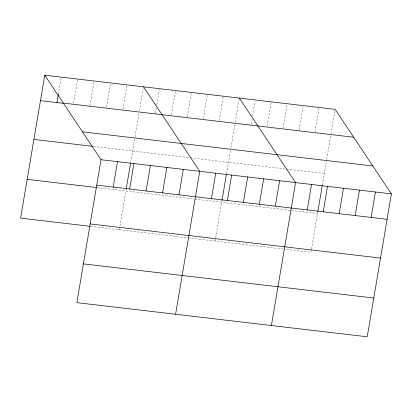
<?xml version="1.0" encoding="UTF-8"?>
<svg xmlns="http://www.w3.org/2000/svg" width="412" height="412" viewBox="0 0 412 412"><rect width="100%" height="100%" fill="white"/><g stroke="black" fill="none" stroke-linecap="round" stroke-linejoin="round"><path stroke-width="0.31" stroke-dasharray="2.06 1.54" d="M58.288 94.513L61.125 77.76M73.588 103.273L77.58 79.696M89.94 105.832L94.034 81.633M106.497 107.146L110.38 84.187M122.951 109.082L126.937 85.5M119.32 229.747L126.093 189.705M130.707 162.441L134.822 138.102M135.033 136.872L139.091 112.873M139.405 111.013L143.18 88.678M155.267 113.516L156.215 107.929M156.74 104.828L159.362 89.311M171.346 114.773L175.332 91.191M187.316 116.648L191.302 93.071M203.286 118.527L207.169 95.569M219.256 120.407L223.242 96.825M215.141 241.015L221.913 200.974M226.528 173.71L230.643 149.371M230.849 148.14L234.907 124.141M235.221 122.282L239.104 99.323M251.191 124.161L252.031 119.197M252.556 116.096L255.074 101.203M267.161 126.041L271.153 102.459M283.029 128.539L287.123 104.339M299.102 129.795L302.985 106.837M315.072 131.675L319.063 108.093M311.379 249.821L310.962 252.283L284.131 249.126M311.482 249.203L317.734 212.242M322.344 184.978L326.459 160.639M326.67 159.408L330.728 135.409M330.939 134.173L335.136 109.35M93.4 146.415L189.489 157.714M190.128 157.791L285.949 169.059M286.587 169.131L324.275 173.565M97.402 187.625L194.232 199.011M194.871 199.089L317.518 213.514M90.846 226.394L187.671 237.786M188.315 237.858L283.492 249.054"/><path stroke-width="0.62" d="M44.774 75.205L101.038 159.717L76.864 302.65L367.226 336.795L391.4 193.867L335.136 109.35L44.774 75.205L20.6 218.133L90.213 226.322M56.928 102.583L58.288 94.513M113.192 187.094L117.492 161.653M126.201 189.072L130.599 163.075M129.646 189.031L133.946 163.59M146.095 190.962L150.401 165.521M162.549 192.898L166.855 167.457M179.004 194.835L183.309 169.394M175.589 314.258L199.763 171.325L143.5 86.814M211.428 198.646L215.733 173.205M222.022 200.34L226.42 174.343M227.398 200.526L231.704 175.085M243.368 202.405L247.674 176.959M259.339 204.28L263.639 178.839M275.309 206.16L279.609 180.719M271.405 325.526L295.579 182.598L239.315 98.082M307.249 209.914L311.549 184.473M317.843 211.608L322.236 185.611M323.219 211.794L327.519 186.353M339.189 213.673L343.49 188.233M355.159 215.548L359.46 190.107M371.13 217.428L375.43 191.987M63.34 103.093L353.702 137.242M40.474 100.646L63.886 103.402M82.472 131.83L372.834 165.974M33.913 139.416L92.767 146.337M101.038 159.717L391.4 193.867M96.738 185.158L387.095 219.308M27.156 179.364L96.769 187.553M90.177 223.932L380.539 258.077M83.42 263.876L373.782 298.025"/></g></svg>
